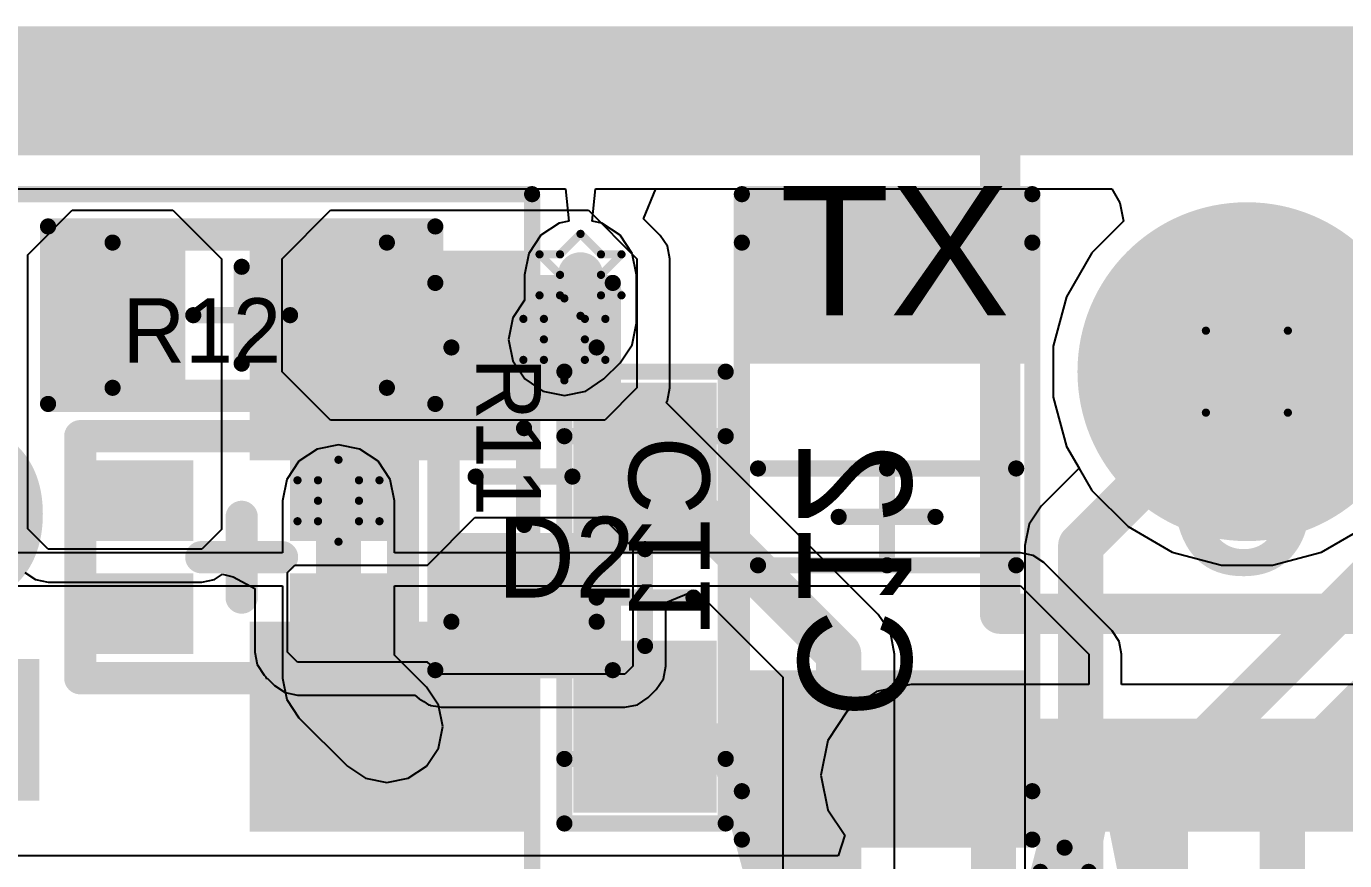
# Model space of a CAD drawing. Header units: millimetres. Extents: x -1.1 to 43.9, y -0.6 to 15.6.
# Drawn here: x 12.67 to 20.84, y 10.47 to 15.64 of the extents above; entities that cross this region are included whole.
import ezdxf

# ---------------------------------------------------------------- set-up
doc = ezdxf.new("R2010")
doc.units = ezdxf.units.MM
for name, color, linetype in [('BottomLayer', 5, 'Continuous'), ('BottomOverlay', 54, 'Continuous'), ('BottomPaste', 16, 'Continuous'), ('BottomSolder', 6, 'Continuous'), ('DrillDrawing', 1, 'Continuous'), ('KeepOutLayer', 6, 'Continuous'), ('Mechanical2', 216, 'Continuous'), ('Mechanical3', 76, 'Continuous'), ('Mechanical4', 56, 'Continuous'), ('Mechanical5', 56, 'Continuous'), ('Mechanical6', 56, 'Continuous'), ('Mechanical7', 56, 'Continuous'), ('MultiLayer', 9, 'Continuous'), ('PadHoleLayer', 156, 'Continuous'), ('TopLayer', 1, 'Continuous'), ('TopOverlay', 2, 'Continuous'), ('TopPaste', 8, 'Continuous'), ('TopSolder', 216, 'Continuous'), ('ViaHoleLayer', 16, 'Continuous')]:
    doc.layers.add(name, color=color, linetype=linetype)
doc.styles.add('Arial', font='', dxfattribs={"height": 0.2})
doc.styles.add('Mooretronics', font='', dxfattribs={"height": 0.2})
doc.styles.get('Arial').set_extended_font_data('Arial')
doc.styles.get('Mooretronics').set_extended_font_data('Mooretronics')

# ---------------------------------------------------------------- blocks, each defined once
blk = doc.blocks.new('SOT223_B_54')
at = {"layer": 'BottomLayer'}
for points in [[(-2.9, 4), (-1.7, 4), (-1.7, 2.4), (-2.9, 2.4)], [(-0.6, 4), (0.6, 4), (0.6, 2.4), (-0.6, 2.4)]]:
    blk.add_hatch(color=5, dxfattribs=at).paths.add_polyline_path(points)
at = {"layer": 'BottomPaste'}
for points in [[(-2.9, 4), (-1.7, 4), (-1.7, 2.4), (-2.9, 2.4)], [(-0.6, 4), (0.6, 4), (0.6, 2.4), (-0.6, 2.4)]]:
    blk.add_hatch(color=16, dxfattribs=at).paths.add_polyline_path(points)
at = {"layer": 'BottomSolder'}
for points in [[(-2.95, 4.05), (-1.65, 4.05), (-1.65, 2.35), (-2.95, 2.35)], [(-0.65, 4.05), (0.65, 4.05), (0.65, 2.35), (-0.65, 2.35)]]:
    blk.add_hatch(color=6, dxfattribs=at).paths.add_polyline_path(points)
at = {"layer": 'Mechanical5', "const_width": 0.1}
for points in [[(-3.3, -4.1), (-3.3, 4.1)], [(3.3, 4.1), (-3.3, 4.1)]]:
    blk.add_lwpolyline(points, dxfattribs=at)
at = {"layer": 'Mechanical5', "const_width": 0.05}
blk.add_lwpolyline([(-3.325, 4.1, 1), (-3.275, 4.1, 1)], format="xyb", close=True, dxfattribs=at)
blk.add_lwpolyline([(-3.325, 4.1, 1), (-3.275, 4.1, 1)], format="xyb", close=True, dxfattribs=at)
at = {"layer": 'Mechanical7', "const_width": 0.1}
for points in [[(3.3, 4.1), (-3.3, 4.1)], [(-3.3, -4.1), (-3.3, 4.1)]]:
    blk.add_lwpolyline(points, dxfattribs=at)
at = {"layer": 'Mechanical7', "const_width": 0.05}
blk.add_lwpolyline([(-3.325, 4.1, 1), (-3.275, 4.1, 1)], format="xyb", close=True, dxfattribs=at)
blk.add_lwpolyline([(-3.325, 4.1, 1), (-3.275, 4.1, 1)], format="xyb", close=True, dxfattribs=at)
at = {"layer": 'Mechanical7', "text_generation_flag": 2}
blk.add_text('U1', height=1.524, rotation=-180, dxfattribs=at).set_placement((-2.046, 1.046))
blk = doc.blocks.new('RES_0603_63')
at = {"layer": 'TopLayer'}
for points in [[(-1.1, 0.45), (-0.4, 0.45), (-0.4, -0.45), (-1.1, -0.45)], [(0.4, 0.45), (1.1, 0.45), (1.1, -0.45), (0.4, -0.45)]]:
    blk.add_hatch(color=1, dxfattribs=at).paths.add_polyline_path(points)
at = {"layer": 'TopPaste'}
for points in [[(-1.1, 0.45), (-0.4, 0.45), (-0.4, -0.45), (-1.1, -0.45)], [(0.4, 0.45), (1.1, 0.45), (1.1, -0.45), (0.4, -0.45)]]:
    blk.add_hatch(color=8, dxfattribs=at).paths.add_polyline_path(points)
at = {"layer": 'TopSolder'}
for points in [[(-1.15, 0.5), (-0.35, 0.5), (-0.35, -0.5), (-1.15, -0.5)], [(0.35, 0.5), (1.15, 0.5), (1.15, -0.5), (0.35, -0.5)]]:
    blk.add_hatch(color=216, dxfattribs=at).paths.add_polyline_path(points)
at = {"layer": 'Mechanical2', "const_width": 0.1}
for points in [[(-0.8, 0.45), (0.9, 0.45)], [(-0.8, -0.45), (-0.8, 0.45)], [(0.9, -0.45), (0.9, 0.45)], [(-0.8, -0.45), (0.9, -0.45)]]:
    blk.add_lwpolyline(points, dxfattribs=at)
at = {"layer": 'Mechanical2', "const_width": 0.05}
for points in [[(-0.825, 0.45, 1), (-0.775, 0.45, 1)], [(-0.825, 0.45, 1), (-0.775, 0.45, 1)], [(0.875, 0.45, 1), (0.925, 0.45, 1)], [(0.875, 0.45, 1), (0.925, 0.45, 1)], [(-0.825, -0.45, 1), (-0.775, -0.45, 1)], [(-0.825, -0.45, 1), (-0.775, -0.45, 1)], [(0.875, -0.45, 1), (0.925, -0.45, 1)], [(0.875, -0.45, 1), (0.925, -0.45, 1)]]:
    blk.add_lwpolyline(points, format="xyb", close=True, dxfattribs=at)
at = {"layer": 'Mechanical4', "const_width": 0.1}
for points in [[(-1.2, -0.55), (-1.2, 0.55)], [(-1.2, 0.55), (1.2, 0.55)], [(1.2, -0.55), (1.2, 0.55)], [(0, -0.3), (0, 0.3)], [(-0.3, 0), (0.3, 0)], [(-1.2, -0.55), (1.2, -0.55)]]:
    blk.add_lwpolyline(points, dxfattribs=at)
at = {"layer": 'Mechanical4', "const_width": 0.05}
for points in [[(-1.225, 0.55, 1), (-1.175, 0.55, 1)], [(-1.225, 0.55, 1), (-1.175, 0.55, 1)], [(1.175, 0.55, 1), (1.225, 0.55, 1)], [(1.175, 0.55, 1), (1.225, 0.55, 1)], [(-0.025, 0.3, 1), (0.025, 0.3, 1)], [(-0.325, 0, 1), (-0.275, 0, 1)], [(0.275, 0, 1), (0.325, 0, 1)], [(-0.025, -0.3, 1), (0.025, -0.3, 1)], [(-1.225, -0.55, 1), (-1.175, -0.55, 1)], [(-1.225, -0.55, 1), (-1.175, -0.55, 1)], [(1.175, -0.55, 1), (1.225, -0.55, 1)], [(1.175, -0.55, 1), (1.225, -0.55, 1)]]:
    blk.add_lwpolyline(points, format="xyb", close=True, dxfattribs=at)
at = {"layer": 'Mechanical6', "const_width": 0.1}
for points in [[(-1.2, -0.55), (-1.2, 0.55)], [(-1.2, 0.55), (1.2, 0.55)], [(1.2, -0.55), (1.2, 0.55)], [(-1.2, -0.55), (1.2, -0.55)]]:
    blk.add_lwpolyline(points, dxfattribs=at)
at = {"layer": 'Mechanical6', "const_width": 0.05}
for points in [[(-1.225, 0.55, 1), (-1.175, 0.55, 1)], [(-1.225, 0.55, 1), (-1.175, 0.55, 1)], [(1.175, 0.55, 1), (1.225, 0.55, 1)], [(1.175, 0.55, 1), (1.225, 0.55, 1)], [(-1.225, -0.55, 1), (-1.175, -0.55, 1)], [(-1.225, -0.55, 1), (-1.175, -0.55, 1)], [(1.175, -0.55, 1), (1.225, -0.55, 1)], [(1.175, -0.55, 1), (1.225, -0.55, 1)]]:
    blk.add_lwpolyline(points, format="xyb", close=True, dxfattribs=at)
at = {"layer": 'Mechanical6'}
blk.add_text('R12', height=0.4, rotation=360, dxfattribs=at).set_placement((-0.7373, -0.2951))
blk = doc.blocks.new('RES_0603_64')
at = {"layer": 'TopLayer'}
for points in [[(-1.1, 0.45), (-0.4, 0.45), (-0.4, -0.45), (-1.1, -0.45)], [(0.4, 0.45), (1.1, 0.45), (1.1, -0.45), (0.4, -0.45)]]:
    blk.add_hatch(color=1, dxfattribs=at).paths.add_polyline_path(points)
at = {"layer": 'TopPaste'}
for points in [[(-1.1, 0.45), (-0.4, 0.45), (-0.4, -0.45), (-1.1, -0.45)], [(0.4, 0.45), (1.1, 0.45), (1.1, -0.45), (0.4, -0.45)]]:
    blk.add_hatch(color=8, dxfattribs=at).paths.add_polyline_path(points)
at = {"layer": 'TopSolder'}
for points in [[(-1.15, 0.5), (-0.35, 0.5), (-0.35, -0.5), (-1.15, -0.5)], [(0.35, 0.5), (1.15, 0.5), (1.15, -0.5), (0.35, -0.5)]]:
    blk.add_hatch(color=216, dxfattribs=at).paths.add_polyline_path(points)
at = {"layer": 'Mechanical2', "const_width": 0.1}
for points in [[(0.9, 0.45), (-0.8, 0.45)], [(-0.8, -0.45), (-0.8, 0.45)], [(0.9, -0.45), (0.9, 0.45)], [(0.9, -0.45), (-0.8, -0.45)]]:
    blk.add_lwpolyline(points, dxfattribs=at)
at = {"layer": 'Mechanical2', "const_width": 0.05}
for points in [[(-0.825, 0.45, 1), (-0.775, 0.45, 1)], [(-0.825, 0.45, 1), (-0.775, 0.45, 1)], [(0.875, 0.45, 1), (0.925, 0.45, 1)], [(0.875, 0.45, 1), (0.925, 0.45, 1)], [(-0.825, -0.45, 1), (-0.775, -0.45, 1)], [(-0.825, -0.45, 1), (-0.775, -0.45, 1)], [(0.875, -0.45, 1), (0.925, -0.45, 1)], [(0.875, -0.45, 1), (0.925, -0.45, 1)]]:
    blk.add_lwpolyline(points, format="xyb", close=True, dxfattribs=at)
at = {"layer": 'Mechanical4', "const_width": 0.1}
for points in [[(-1.2, -0.55), (-1.2, 0.55)], [(1.2, 0.55), (-1.2, 0.55)], [(1.2, -0.55), (1.2, 0.55)], [(0, -0.3), (0, 0.3)], [(0.3, 0), (-0.3, 0)], [(1.2, -0.55), (-1.2, -0.55)]]:
    blk.add_lwpolyline(points, dxfattribs=at)
at = {"layer": 'Mechanical4', "const_width": 0.05}
for points in [[(-1.225, 0.55, 1), (-1.175, 0.55, 1)], [(-1.225, 0.55, 1), (-1.175, 0.55, 1)], [(1.175, 0.55, 1), (1.225, 0.55, 1)], [(1.175, 0.55, 1), (1.225, 0.55, 1)], [(-0.025, 0.3, 1), (0.025, 0.3, 1)], [(-0.325, 0, 1), (-0.275, 0, 1)], [(0.275, 0, 1), (0.325, 0, 1)], [(-0.025, -0.3, 1), (0.025, -0.3, 1)], [(-1.225, -0.55, 1), (-1.175, -0.55, 1)], [(-1.225, -0.55, 1), (-1.175, -0.55, 1)], [(1.175, -0.55, 1), (1.225, -0.55, 1)], [(1.175, -0.55, 1), (1.225, -0.55, 1)]]:
    blk.add_lwpolyline(points, format="xyb", close=True, dxfattribs=at)
at = {"layer": 'Mechanical6', "const_width": 0.1}
for points in [[(-1.2, -0.55), (-1.2, 0.55)], [(1.2, 0.55), (-1.2, 0.55)], [(1.2, -0.55), (1.2, 0.55)], [(1.2, -0.55), (-1.2, -0.55)]]:
    blk.add_lwpolyline(points, dxfattribs=at)
at = {"layer": 'Mechanical6', "const_width": 0.05}
for points in [[(-1.225, 0.55, 1), (-1.175, 0.55, 1)], [(-1.225, 0.55, 1), (-1.175, 0.55, 1)], [(1.175, 0.55, 1), (1.225, 0.55, 1)], [(1.175, 0.55, 1), (1.225, 0.55, 1)], [(-1.225, -0.55, 1), (-1.175, -0.55, 1)], [(-1.225, -0.55, 1), (-1.175, -0.55, 1)], [(1.175, -0.55, 1), (1.225, -0.55, 1)], [(1.175, -0.55, 1), (1.225, -0.55, 1)]]:
    blk.add_lwpolyline(points, format="xyb", close=True, dxfattribs=at)
at = {"layer": 'Mechanical6'}
blk.add_text('R11', height=0.4, dxfattribs=at).set_placement((-0.7373, -0.2951))
blk = doc.blocks.new('2X1_MALE_HEADER_2_54MM_77')
at = {"layer": 'BottomLayer'}
h = blk.add_hatch(color=5, dxfattribs=at)
edge = h.paths.add_edge_path()
edge.add_arc((-1.27, 0), 1, 0, 360)
h = blk.add_hatch(color=5, dxfattribs=at)
edge = h.paths.add_edge_path()
edge.add_arc((1.27, 0), 1, 0, 360)
at = {"layer": 'BottomSolder'}
h = blk.add_hatch(color=6, dxfattribs=at)
edge = h.paths.add_edge_path()
edge.add_arc((-1.27, 0), 1.05, 0, 360)
h = blk.add_hatch(color=6, dxfattribs=at)
edge = h.paths.add_edge_path()
edge.add_arc((1.27, 0), 1.05, 0, 360)
at = {"layer": 'MultiLayer'}
h = blk.add_hatch(color=9, dxfattribs=at)
edge = h.paths.add_edge_path()
edge.add_arc((-1.27, 0), 1, 0, 360)
h = blk.add_hatch(color=9, dxfattribs=at)
edge = h.paths.add_edge_path()
edge.add_arc((1.27, 0), 1, 0, 360)
at = {"layer": 'PadHoleLayer'}
h = blk.add_hatch(color=156, dxfattribs=at)
edge = h.paths.add_edge_path()
edge.add_arc((-1.27, 0), 0.525, 0, 360)
h = blk.add_hatch(color=156, dxfattribs=at)
edge = h.paths.add_edge_path()
edge.add_arc((1.27, 0), 0.525, 0, 360)
at = {"layer": 'TopLayer'}
h = blk.add_hatch(color=1, dxfattribs=at)
edge = h.paths.add_edge_path()
edge.add_arc((-1.27, 0), 1, 0, 360)
h = blk.add_hatch(color=1, dxfattribs=at)
edge = h.paths.add_edge_path()
edge.add_arc((1.27, 0), 1, 0, 360)
at = {"layer": 'TopSolder'}
h = blk.add_hatch(color=216, dxfattribs=at)
edge = h.paths.add_edge_path()
edge.add_arc((-1.27, 0), 1.05, 0, 360)
h = blk.add_hatch(color=216, dxfattribs=at)
edge = h.paths.add_edge_path()
edge.add_arc((1.27, 0), 1.05, 0, 360)
at = {"layer": 'Mechanical2', "const_width": 0.25}
for points in [[(-2.8, 1.5), (2.8, 1.5)], [(-2.8, -1.5), (-2.8, 1.5)], [(2.8, -1.5), (2.8, 1.5)], [(-2.8, -1.5), (2.8, -1.5)]]:
    blk.add_lwpolyline(points, dxfattribs=at)
at = {"layer": 'Mechanical2', "const_width": 0.125}
for points in [[(-2.8625, 1.5, 1), (-2.7375, 1.5, 1)], [(-2.8625, 1.5, 1), (-2.7375, 1.5, 1)], [(2.7375, 1.5, 1), (2.8625, 1.5, 1)], [(2.7375, 1.5, 1), (2.8625, 1.5, 1)], [(-2.8625, -1.5, 1), (-2.7375, -1.5, 1)], [(-2.8625, -1.5, 1), (-2.7375, -1.5, 1)], [(2.7375, -1.5, 1), (2.8625, -1.5, 1)], [(2.7375, -1.5, 1), (2.8625, -1.5, 1)]]:
    blk.add_lwpolyline(points, format="xyb", close=True, dxfattribs=at)
at = {"layer": 'Mechanical4'}
for points, const_width in [([(-2.8, 1.5), (2.8, 1.5)], 0.25), ([(-2.8, -1.5), (-2.8, 1.5)], 0.25), ([(2.8, -1.5), (2.8, 1.5)], 0.25), ([(0, -0.5), (0, 0.5)], 0.1), ([(-0.5, 0), (0.5, 0)], 0.1), ([(-2.8, -1.5), (2.8, -1.5)], 0.25)]:
    blk.add_lwpolyline(points, dxfattribs=dict(at, const_width=const_width))
for points, const_width in [([(-2.8625, 1.5, 1), (-2.7375, 1.5, 1)], 0.125), ([(-2.8625, 1.5, 1), (-2.7375, 1.5, 1)], 0.125), ([(2.7375, 1.5, 1), (2.8625, 1.5, 1)], 0.125), ([(2.7375, 1.5, 1), (2.8625, 1.5, 1)], 0.125), ([(-0.025, 0.5, 1), (0.025, 0.5, 1)], 0.05), ([(-0.525, 0, 1), (-0.475, 0, 1)], 0.05), ([(0.475, 0, 1), (0.525, 0, 1)], 0.05), ([(-0.025, -0.5, 1), (0.025, -0.5, 1)], 0.05), ([(-2.8625, -1.5, 1), (-2.7375, -1.5, 1)], 0.125), ([(-2.8625, -1.5, 1), (-2.7375, -1.5, 1)], 0.125), ([(2.7375, -1.5, 1), (2.8625, -1.5, 1)], 0.125), ([(2.7375, -1.5, 1), (2.8625, -1.5, 1)], 0.125)]:
    blk.add_lwpolyline(points, format="xyb", close=True, dxfattribs=dict(at, const_width=const_width))
at = {"layer": 'Mechanical6', "const_width": 0.25}
for points in [[(-2.8, 1.5), (2.8, 1.5)], [(-2.8, -1.5), (-2.8, 1.5)], [(2.8, -1.5), (2.8, 1.5)], [(-2.8, -1.5), (2.8, -1.5)]]:
    blk.add_lwpolyline(points, dxfattribs=at)
at = {"layer": 'Mechanical6', "const_width": 0.125}
for points in [[(-2.8625, 1.5, 1), (-2.7375, 1.5, 1)], [(-2.8625, 1.5, 1), (-2.7375, 1.5, 1)], [(2.7375, 1.5, 1), (2.8625, 1.5, 1)], [(2.7375, 1.5, 1), (2.8625, 1.5, 1)], [(-2.8625, -1.5, 1), (-2.7375, -1.5, 1)], [(-2.8625, -1.5, 1), (-2.7375, -1.5, 1)], [(2.7375, -1.5, 1), (2.8625, -1.5, 1)], [(2.7375, -1.5, 1), (2.8625, -1.5, 1)]]:
    blk.add_lwpolyline(points, format="xyb", close=True, dxfattribs=at)
at = {"layer": 'Mechanical6'}
blk.add_text('J1', height=1.524, rotation=360, dxfattribs=at).set_placement((-1.746, -1.246))
blk = doc.blocks.new('LED_INDP_GREENRED_0603_79')
at = {"layer": 'TopLayer'}
for points in [[(-0.85, 0.55), (-0.35, 0.55), (-0.35, 0.15), (-0.85, 0.15)], [(0.35, 0.55), (0.85, 0.55), (0.85, 0.15), (0.35, 0.15)], [(-0.85, -0.15), (-0.35, -0.15), (-0.35, -0.55), (-0.85, -0.55)], [(0.35, -0.15), (0.85, -0.15), (0.85, -0.55), (0.35, -0.55)]]:
    blk.add_hatch(color=1, dxfattribs=at).paths.add_polyline_path(points)
at = {"layer": 'TopPaste'}
for points in [[(-0.85, 0.55), (-0.35, 0.55), (-0.35, 0.15), (-0.85, 0.15)], [(0.35, 0.55), (0.85, 0.55), (0.85, 0.15), (0.35, 0.15)], [(-0.85, -0.15), (-0.35, -0.15), (-0.35, -0.55), (-0.85, -0.55)], [(0.35, -0.15), (0.85, -0.15), (0.85, -0.55), (0.35, -0.55)]]:
    blk.add_hatch(color=8, dxfattribs=at).paths.add_polyline_path(points)
at = {"layer": 'TopSolder'}
for points in [[(-0.9, 0.6), (-0.3, 0.6), (-0.3, 0.1), (-0.9, 0.1)], [(0.3, 0.6), (0.9, 0.6), (0.9, 0.1), (0.3, 0.1)], [(-0.9, -0.1), (-0.3, -0.1), (-0.3, -0.6), (-0.9, -0.6)], [(0.3, -0.1), (0.9, -0.1), (0.9, -0.6), (0.3, -0.6)]]:
    blk.add_hatch(color=216, dxfattribs=at).paths.add_polyline_path(points)
at = {"layer": 'Mechanical4', "const_width": 0.2}
for points in [[(-1, -0.75), (-1, 0.75)], [(-1, 0.75), (1, 0.75)], [(1, -0.75), (1, 0.75)], [(0, -0.25), (0, 0.25)], [(-0.25, 0), (0.25, 0)], [(-1, -0.75), (1, -0.75)]]:
    blk.add_lwpolyline(points, dxfattribs=at)
at = {"layer": 'Mechanical4', "const_width": 0.1}
for points in [[(-1.05, 0.75, 1), (-0.95, 0.75, 1)], [(-1.05, 0.75, 1), (-0.95, 0.75, 1)], [(0.95, 0.75, 1), (1.05, 0.75, 1)], [(0.95, 0.75, 1), (1.05, 0.75, 1)], [(-0.05, 0.25, 1), (0.05, 0.25, 1)], [(-0.3, 0, 1), (-0.2, 0, 1)], [(0.2, 0, 1), (0.3, 0, 1)], [(-0.05, -0.25, 1), (0.05, -0.25, 1)], [(-1.05, -0.75, 1), (-0.95, -0.75, 1)], [(-1.05, -0.75, 1), (-0.95, -0.75, 1)], [(0.95, -0.75, 1), (1.05, -0.75, 1)], [(0.95, -0.75, 1), (1.05, -0.75, 1)]]:
    blk.add_lwpolyline(points, format="xyb", close=True, dxfattribs=at)
at = {"layer": 'Mechanical6', "const_width": 0.2}
for points in [[(-1, -0.75), (-1, 0.75)], [(-1, 0.75), (1, 0.75)], [(1, -0.75), (1, 0.75)], [(-1, -0.75), (1, -0.75)]]:
    blk.add_lwpolyline(points, dxfattribs=at)
at = {"layer": 'Mechanical6', "const_width": 0.1}
for points in [[(-1.05, 0.75, 1), (-0.95, 0.75, 1)], [(-1.05, 0.75, 1), (-0.95, 0.75, 1)], [(0.95, 0.75, 1), (1.05, 0.75, 1)], [(0.95, 0.75, 1), (1.05, 0.75, 1)], [(-1.05, -0.75, 1), (-0.95, -0.75, 1)], [(-1.05, -0.75, 1), (-0.95, -0.75, 1)], [(0.95, -0.75, 1), (1.05, -0.75, 1)], [(0.95, -0.75, 1), (1.05, -0.75, 1)]]:
    blk.add_lwpolyline(points, format="xyb", close=True, dxfattribs=at)
at = {"layer": 'TopOverlay', "const_width": 0.2}
blk.add_lwpolyline([(0.25, 1), (1, 1)], dxfattribs=at)
at = {"layer": 'TopOverlay', "const_width": 0.1}
for points in [[(0.2, 1, 1), (0.3, 1, 1)], [(0.95, 1, 1), (1.05, 1, 1)]]:
    blk.add_lwpolyline(points, format="xyb", close=True, dxfattribs=at)
at = {"layer": 'Mechanical6'}
blk.add_text('D2', height=0.5, dxfattribs=at).set_placement((1.5835, -0.2499))
blk = doc.blocks.new('CAP_1206_TANT_B_85')
at = {"layer": 'BottomLayer'}
for points in [[(-1.9, -0.8), (-1.9, 0.8), (-1, 0.8), (-1, -0.8)], [(1, -0.8), (1, 0.8), (1.9, 0.8), (1.9, -0.8)]]:
    blk.add_hatch(color=5, dxfattribs=at).paths.add_polyline_path(points)
at = {"layer": 'BottomPaste'}
for points in [[(-1.9, -0.8), (-1.9, 0.8), (-1, 0.8), (-1, -0.8)], [(1, -0.8), (1, 0.8), (1.9, 0.8), (1.9, -0.8)]]:
    blk.add_hatch(color=16, dxfattribs=at).paths.add_polyline_path(points)
at = {"layer": 'BottomSolder'}
for points in [[(-1.95, -0.85), (-1.95, 0.85), (-0.95, 0.85), (-0.95, -0.85)], [(0.95, -0.85), (0.95, 0.85), (1.95, 0.85), (1.95, -0.85)]]:
    blk.add_hatch(color=6, dxfattribs=at).paths.add_polyline_path(points)
at = {"layer": 'BottomOverlay', "const_width": 0.1}
for points in [[(-0.3, 0.8), (-0.3, -0.8)], [(0.3, 0.8), (0.3, -0.8)], [(-2.2, -0.95), (-2.2, -1.25)], [(-2.35, -1.1), (-2.05, -1.1)]]:
    blk.add_lwpolyline(points, dxfattribs=at)
at = {"layer": 'BottomOverlay', "const_width": 0.05}
for points in [[(-0.325, 0.8, 1), (-0.275, 0.8, 1)], [(0.275, 0.8, 1), (0.325, 0.8, 1)], [(-0.325, -0.8, 1), (-0.275, -0.8, 1)], [(0.275, -0.8, 1), (0.325, -0.8, 1)], [(-2.225, -0.95, 1), (-2.175, -0.95, 1)], [(-2.375, -1.1, 1), (-2.325, -1.1, 1)], [(-2.075, -1.1, 1), (-2.025, -1.1, 1)], [(-2.225, -1.25, 1), (-2.175, -1.25, 1)]]:
    blk.add_lwpolyline(points, format="xyb", close=True, dxfattribs=at)
at = {"layer": 'Mechanical3', "const_width": 0.1}
for points in [[(-1.7, 0.9), (1.7, 0.9)], [(-1.7, 0.9), (-1.7, -0.9)], [(1.7, 0.9), (1.7, -0.9)], [(-1.7, -0.9), (1.7, -0.9)]]:
    blk.add_lwpolyline(points, dxfattribs=at)
at = {"layer": 'Mechanical3', "const_width": 0.05}
for points in [[(-1.725, 0.9, 1), (-1.675, 0.9, 1)], [(-1.725, 0.9, 1), (-1.675, 0.9, 1)], [(1.675, 0.9, 1), (1.725, 0.9, 1)], [(1.675, 0.9, 1), (1.725, 0.9, 1)], [(-1.725, -0.9, 1), (-1.675, -0.9, 1)], [(-1.725, -0.9, 1), (-1.675, -0.9, 1)], [(1.675, -0.9, 1), (1.725, -0.9, 1)], [(1.675, -0.9, 1), (1.725, -0.9, 1)]]:
    blk.add_lwpolyline(points, format="xyb", close=True, dxfattribs=at)
at = {"layer": 'Mechanical5', "const_width": 0.1}
for points in [[(-2, 0.9), (-2, -0.9)], [(-2, 0.9), (2, 0.9)], [(2, 0.9), (2, -0.9)], [(0, 0.3), (0, -0.3)], [(-0.3, 0), (0.3, 0)], [(-2, -0.9), (2, -0.9)]]:
    blk.add_lwpolyline(points, dxfattribs=at)
at = {"layer": 'Mechanical5', "const_width": 0.05}
for points in [[(-2.025, 0.9, 1), (-1.975, 0.9, 1)], [(-2.025, 0.9, 1), (-1.975, 0.9, 1)], [(1.975, 0.9, 1), (2.025, 0.9, 1)], [(1.975, 0.9, 1), (2.025, 0.9, 1)], [(-0.025, 0.3, 1), (0.025, 0.3, 1)], [(-0.325, 0, 1), (-0.275, 0, 1)], [(0.275, 0, 1), (0.325, 0, 1)], [(-0.025, -0.3, 1), (0.025, -0.3, 1)], [(-2.025, -0.9, 1), (-1.975, -0.9, 1)], [(-2.025, -0.9, 1), (-1.975, -0.9, 1)], [(1.975, -0.9, 1), (2.025, -0.9, 1)], [(1.975, -0.9, 1), (2.025, -0.9, 1)]]:
    blk.add_lwpolyline(points, format="xyb", close=True, dxfattribs=at)
at = {"layer": 'Mechanical7', "const_width": 0.1}
for points in [[(-2, 0.9), (-2, -0.9)], [(-2, 0.9), (2, 0.9)], [(2, 0.9), (2, -0.9)], [(-2, -0.9), (2, -0.9)]]:
    blk.add_lwpolyline(points, dxfattribs=at)
at = {"layer": 'Mechanical7', "const_width": 0.05}
for points in [[(-2.025, 0.9, 1), (-1.975, 0.9, 1)], [(-2.025, 0.9, 1), (-1.975, 0.9, 1)], [(1.975, 0.9, 1), (2.025, 0.9, 1)], [(1.975, 0.9, 1), (2.025, 0.9, 1)], [(-2.025, -0.9, 1), (-1.975, -0.9, 1)], [(-2.025, -0.9, 1), (-1.975, -0.9, 1)], [(1.975, -0.9, 1), (2.025, -0.9, 1)], [(1.975, -0.9, 1), (2.025, -0.9, 1)]]:
    blk.add_lwpolyline(points, format="xyb", close=True, dxfattribs=at)
at = {"layer": 'Mechanical7', "text_generation_flag": 2}
blk.add_text('C12', height=0.7, rotation=180, dxfattribs=at).set_placement((-1.25, 0.55))
blk = doc.blocks.new('CAP_0603_B_86')
at = {"layer": 'BottomLayer'}
for points in [[(-1.2827, -0.3937), (-1.2827, 0.3937), (-0.3175, 0.3937), (-0.3175, -0.3937)], [(0.3175, -0.3937), (0.3175, 0.3937), (1.2827, 0.3937), (1.2827, -0.3937)]]:
    blk.add_hatch(color=5, dxfattribs=at).paths.add_polyline_path(points)
at = {"layer": 'BottomPaste'}
for points in [[(-1.2827, -0.3937), (-1.2827, 0.3937), (-0.3175, 0.3937), (-0.3175, -0.3937)], [(0.3175, -0.3937), (0.3175, 0.3937), (1.2827, 0.3937), (1.2827, -0.3937)]]:
    blk.add_hatch(color=16, dxfattribs=at).paths.add_polyline_path(points)
at = {"layer": 'BottomSolder'}
for points in [[(-1.3327, -0.4437), (-1.3327, 0.4437), (-0.2675, 0.4437), (-0.2675, -0.4437)], [(0.2675, -0.4437), (0.2675, 0.4437), (1.3327, 0.4437), (1.3327, -0.4437)]]:
    blk.add_hatch(color=6, dxfattribs=at).paths.add_polyline_path(points)
at = {"layer": 'Mechanical3', "const_width": 0.1}
for points in [[(-1, -0.5), (-1, 0.5)], [(1, 0.5), (-1, 0.5)], [(1, -0.5), (1, 0.5)], [(1, -0.5), (-1, -0.5)]]:
    blk.add_lwpolyline(points, dxfattribs=at)
at = {"layer": 'Mechanical3', "const_width": 0.05}
for points in [[(-1.025, 0.5, 1), (-0.975, 0.5, 1)], [(-1.025, 0.5, 1), (-0.975, 0.5, 1)], [(0.975, 0.5, 1), (1.025, 0.5, 1)], [(0.975, 0.5, 1), (1.025, 0.5, 1)], [(-1.025, -0.5, 1), (-0.975, -0.5, 1)], [(-1.025, -0.5, 1), (-0.975, -0.5, 1)], [(0.975, -0.5, 1), (1.025, -0.5, 1)], [(0.975, -0.5, 1), (1.025, -0.5, 1)]]:
    blk.add_lwpolyline(points, format="xyb", close=True, dxfattribs=at)
at = {"layer": 'Mechanical5', "const_width": 0.1}
for points in [[(1.4, 0.5), (-1.4, 0.5)], [(-1.4, -0.5), (-1.4, 0.5)], [(1.4, -0.5), (1.4, 0.5)], [(0, -0.3), (0, 0.3)], [(0.3, 0), (-0.3, 0)], [(1.4, -0.5), (-1.4, -0.5)]]:
    blk.add_lwpolyline(points, dxfattribs=at)
at = {"layer": 'Mechanical5', "const_width": 0.05}
for points in [[(-1.425, 0.5, 1), (-1.375, 0.5, 1)], [(-1.425, 0.5, 1), (-1.375, 0.5, 1)], [(1.375, 0.5, 1), (1.425, 0.5, 1)], [(1.375, 0.5, 1), (1.425, 0.5, 1)], [(-0.025, 0.3, 1), (0.025, 0.3, 1)], [(-0.325, 0, 1), (-0.275, 0, 1)], [(0.275, 0, 1), (0.325, 0, 1)], [(-0.025, -0.3, 1), (0.025, -0.3, 1)], [(-1.425, -0.5, 1), (-1.375, -0.5, 1)], [(-1.425, -0.5, 1), (-1.375, -0.5, 1)], [(1.375, -0.5, 1), (1.425, -0.5, 1)], [(1.375, -0.5, 1), (1.425, -0.5, 1)]]:
    blk.add_lwpolyline(points, format="xyb", close=True, dxfattribs=at)
at = {"layer": 'Mechanical7', "const_width": 0.1}
for points in [[(1.4, 0.5), (-1.4, 0.5)], [(-1.4, -0.5), (-1.4, 0.5)], [(1.4, -0.5), (1.4, 0.5)], [(1.4, -0.5), (-1.4, -0.5)]]:
    blk.add_lwpolyline(points, dxfattribs=at)
at = {"layer": 'Mechanical7', "const_width": 0.05}
for points in [[(-1.425, 0.5, 1), (-1.375, 0.5, 1)], [(-1.425, 0.5, 1), (-1.375, 0.5, 1)], [(1.375, 0.5, 1), (1.425, 0.5, 1)], [(1.375, 0.5, 1), (1.425, 0.5, 1)], [(-1.425, -0.5, 1), (-1.375, -0.5, 1)], [(-1.425, -0.5, 1), (-1.375, -0.5, 1)], [(1.375, -0.5, 1), (1.425, -0.5, 1)], [(1.375, -0.5, 1), (1.425, -0.5, 1)]]:
    blk.add_lwpolyline(points, format="xyb", close=True, dxfattribs=at)
at = {"layer": 'Mechanical7', "text_generation_flag": 2}
blk.add_text('C11', height=0.5, rotation=-180, dxfattribs=at).set_placement((-1, 0.4))

msp = doc.modelspace()

# ---------------------------------------------------------------- hatches: boundary and pattern name
at = {"layer": 'BottomLayer'}
h = msp.add_hatch(color=5, dxfattribs=at)
edge = h.paths.add_edge_path()
edge.add_arc((16.1, 14.1), 0.125, 0, 360)
h = msp.add_hatch(color=5, dxfattribs=at)
edge = h.paths.add_edge_path()
edge.add_arc((16, 13.7), 0.125, 0, 360)
h = msp.add_hatch(color=5, dxfattribs=at)
edge = h.paths.add_edge_path()
edge.add_arc((14.6, 12.7), 0.125, 0, 360)
at = {"layer": 'TopLayer'}
h = msp.add_hatch(color=1, dxfattribs=at)
edge = h.paths.add_edge_path()
edge.add_arc((16.1, 14.1), 0.125, 0, 360)
h = msp.add_hatch(color=1, dxfattribs=at)
edge = h.paths.add_edge_path()
edge.add_arc((16, 13.7), 0.125, 0, 360)
h = msp.add_hatch(color=1, dxfattribs=at)
edge = h.paths.add_edge_path()
edge.add_arc((14.6, 12.7), 0.125, 0, 360)
at = {"layer": 'ViaHoleLayer'}
h = msp.add_hatch(color=16, dxfattribs=at)
edge = h.paths.add_edge_path()
edge.add_arc((16.1, 14.1), 0.075, 0, 360)
h = msp.add_hatch(color=16, dxfattribs=at)
edge = h.paths.add_edge_path()
edge.add_arc((16, 13.7), 0.075, 0, 360)
h = msp.add_hatch(color=16, dxfattribs=at)
edge = h.paths.add_edge_path()
edge.add_arc((14.6, 12.7), 0.075, 0, 360)

# ---------------------------------------------------------------- linework, layer by layer
at = {"layer": 'BottomLayer'}
for p, q in [((1.6321, 14.6321), (16.0073, 14.6321)), ((16.0073, 14.6321), (16.027, 14.4321)), ((16.173, 14.4321), (16.1927, 14.6321)), ((16.1927, 14.6321), (19.3922, 14.6321)), ((19.3922, 14.6321), (19.4423, 14.5469)), ((19.4423, 14.5469), (19.4651, 14.4321)), ((15.9673, 14.4203), (15.8549, 14.3451)), ((16.027, 14.4321), (15.9673, 14.4203)), ((16.2327, 14.4203), (16.173, 14.4321)), ((16.3451, 14.3451), (16.2327, 14.4203)), ((19.4651, 14.4321), (19.2698, 14.2368)), ((15.8549, 14.3451), (15.7797, 14.2327)), ((16.4203, 14.2327), (16.3451, 14.3451)), ((15.7797, 14.2327), (15.7533, 14.1)), ((16.4467, 14.1), (16.4203, 14.2327)), ((19.2698, 14.2368), (19.1118, 13.9632)), ((15.7533, 14.1), (15.7533, 13.9428)), ((16.4467, 13.8), (16.4467, 14.1)), ((15.7533, 13.9428), (15.6797, 13.8327)), ((19.1118, 13.9632), (19.03, 13.658)), ((15.6797, 13.8327), (15.6533, 13.7)), ((16.4203, 13.6673), (16.4467, 13.8)), ((15.6533, 13.7), (15.6797, 13.5673)), ((16.3451, 13.5549), (16.4203, 13.6673)), ((19.03, 13.658), (19.03, 13.342)), ((15.6797, 13.5673), (15.7549, 13.4549)), ((16.2451, 13.4549), (16.3451, 13.5549)), ((15.7549, 13.4549), (15.8673, 13.3797)), ((16.1327, 13.3797), (16.2451, 13.4549)), ((15.8673, 13.3797), (16, 13.3533)), ((16, 13.3533), (16.1327, 13.3797)), ((19.03, 13.342), (19.1118, 13.0368)), ((14.4673, 13.0203), (14.3549, 12.9451)), ((14.6, 13.0467), (14.4673, 13.0203)), ((14.7327, 13.0203), (14.6, 13.0467)), ((14.8451, 12.9451), (14.7327, 13.0203)), ((19.1118, 13.0368), (19.2698, 12.7632)), ((14.3549, 12.9451), (14.2797, 12.8327)), ((14.9203, 12.8327), (14.8451, 12.9451)), ((14.2797, 12.8327), (14.2533, 12.7)), ((14.9467, 12.7), (14.9203, 12.8327)), ((19.2698, 12.7632), (19.4932, 12.5398)), ((14.2533, 12.7), (14.2533, 12.3765)), ((14.9467, 12.3765), (14.9467, 12.7)), ((19.4932, 12.5398), (19.7668, 12.3818)), ((20.6932, 12.3818), (20.9668, 12.5398)), ((14.2533, 12.3765), (10.9119, 12.3765)), ((18.8275, 12.3765), (14.9467, 12.3765)), ((18.9055, 12.3609), (18.8275, 12.3765)), ((18.9717, 12.3167), (18.9055, 12.3609)), ((19.7668, 12.3818), (20.072, 12.3)), ((20.388, 12.3), (20.6932, 12.3818)), ((19.3942, 11.8942), (18.9717, 12.3167)), ((20.072, 12.3), (20.388, 12.3)), ((10.8275, 12.1725), (14.2533, 12.1725)), ((14.2533, 12.1725), (14.2533, 11.6)), ((14.9467, 11.7436), (14.9467, 12.1725)), ((14.9467, 12.1725), (18.8275, 12.1725)), ((18.8275, 12.1725), (19.25, 11.75)), ((19.4384, 11.828), (19.3942, 11.8942)), ((19.3942, 11.8942), (19.3942, 11.8942)), ((19.4539, 11.75), (19.4384, 11.828)), ((15.1451, 11.5451), (14.9467, 11.7436)), ((19.25, 11.75), (19.25, 11.5608)), ((19.4539, 11.5608), (19.4539, 11.75)), ((14.2533, 11.6), (14.2797, 11.4673)), ((15.2203, 11.4327), (15.1451, 11.5451)), ((18.15, 11.5608), (17.9354, 11.5181)), ((19.25, 11.5608), (18.15, 11.5608)), ((25.0224, 11.5608), (19.4539, 11.5608)), ((14.2797, 11.4673), (14.3549, 11.3549)), ((17.9354, 11.5181), (17.7535, 11.3965)), ((15.2467, 11.3), (15.2203, 11.4327)), ((17.7535, 11.3965), (17.6319, 11.2146)), ((14.3549, 11.3549), (14.6549, 11.0549)), ((15.2203, 11.1673), (15.2467, 11.3)), ((17.6319, 11.2146), (17.5892, 11)), ((15.1451, 11.0549), (15.2203, 11.1673)), ((14.6549, 11.0549), (14.7673, 10.9797)), ((15.0327, 10.9797), (15.1451, 11.0549)), ((14.7673, 10.9797), (14.9, 10.9533)), ((14.9, 10.9533), (15.0327, 10.9797)), ((17.5892, 11), (17.6319, 10.7854)), ((17.6319, 10.7854), (17.7378, 10.627)), ((17.7378, 10.627), (17.6971, 10.5)), ((17.6971, 10.5), (10.75, 10.5))]:
    msp.add_line(p, q, dxfattribs=at)
for points, const_width in [([(16.1, 13.8), (16.1, 14.1)], 0.28), ([(16, 13.7), (16.1, 13.8)], 0.28), ([(14.6, 11.6), (14.6, 12.7)], 0.28), ([(14.6, 11.6), (14.9, 11.3)], 0.28), ([(18.15, 11), (18.5, 11)], 0.7), ([(18, 11.15), (18.15, 11)], 0.28), ([(18.5, 11), (25.75, 11)], 0.7), ([(18.5, 11), (18.66, 10.84)], 0.28), ([(18.66, 8.74), (18.66, 10.84)], 0.28)]:
    msp.add_lwpolyline(points, dxfattribs=dict(at, const_width=const_width))
for points, const_width in [([(16.03, 14.1, 1), (16.17, 14.1, 1)], 0.14), ([(16.03, 13.8, 1), (16.17, 13.8, 1)], 0.14), ([(16.03, 13.8, 1), (16.17, 13.8, 1)], 0.14), ([(15.93, 13.7, 1), (16.07, 13.7, 1)], 0.14), ([(14.53, 12.7, 1), (14.67, 12.7, 1)], 0.14), ([(14.53, 11.6, 1), (14.67, 11.6, 1)], 0.14), ([(14.53, 11.6, 1), (14.67, 11.6, 1)], 0.14), ([(14.83, 11.3, 1), (14.97, 11.3, 1)], 0.14), ([(17.975, 11, 1), (18.325, 11, 1)], 0.35), ([(17.93, 11.15, 1), (18.07, 11.15, 1)], 0.14), ([(18.325, 11, 1), (18.675, 11, 1)], 0.35), ([(18.325, 11, 1), (18.675, 11, 1)], 0.35), ([(18.08, 11, 1), (18.22, 11, 1)], 0.14), ([(18.43, 11, 1), (18.57, 11, 1)], 0.14), ([(18.59, 10.84, 1), (18.73, 10.84, 1)], 0.14), ([(18.59, 10.84, 1), (18.73, 10.84, 1)], 0.14)]:
    msp.add_lwpolyline(points, format="xyb", close=True, dxfattribs=dict(at, const_width=const_width))
at = {"layer": 'DrillDrawing'}
for points, const_width in [([(0, 15.24), (43.47, 15.24)], 0.2), ([(15.973, 14.227), (16.1, 14.354)], 0.0508), ([(16.1, 14.354), (16.227, 14.227)], 0.0508), ([(15.846, 14.227), (15.973, 14.1)], 0.0508), ([(15.846, 14.227), (15.973, 14.227)], 0.0508), ([(16.227, 14.227), (16.354, 14.227)], 0.0508), ([(16.227, 14.1), (16.354, 14.227)], 0.0508), ([(15.846, 13.973), (15.973, 14.1)], 0.0508), ([(16.227, 14.1), (16.354, 13.973)], 0.0508), ([(15.846, 13.973), (15.973, 13.973)], 0.0508), ([(15.873, 13.827), (16, 13.954)], 0.0508), ([(15.973, 13.973), (16.1, 13.846)], 0.0508), ([(16, 13.954), (16.127, 13.827)], 0.0508), ([(16.1, 13.846), (16.227, 13.973)], 0.0508), ([(16.227, 13.973), (16.354, 13.973)], 0.0508), ([(15.746, 13.827), (15.873, 13.7)], 0.0508), ([(15.746, 13.827), (15.873, 13.827)], 0.0508), ([(16.127, 13.827), (16.254, 13.827)], 0.0508), ([(16.127, 13.7), (16.254, 13.827)], 0.0508), ([(19.976, 13.754), (20.484, 13.754)], 0.0508), ([(19.976, 13.246), (19.976, 13.754)], 0.0508), ([(20.484, 13.246), (20.484, 13.754)], 0.0508), ([(15.746, 13.573), (15.873, 13.7)], 0.0508), ([(16.127, 13.7), (16.254, 13.573)], 0.0508), ([(15.746, 13.573), (15.873, 13.573)], 0.0508), ([(15.873, 13.573), (16, 13.446)], 0.0508), ([(16, 13.446), (16.127, 13.573)], 0.0508), ([(16.127, 13.573), (16.254, 13.573)], 0.0508), ([(19.976, 13.246), (20.484, 13.246)], 0.0508), ([(14.473, 12.827), (14.6, 12.954)], 0.0508), ([(14.6, 12.954), (14.727, 12.827)], 0.0508), ([(14.346, 12.827), (14.473, 12.7)], 0.0508), ([(14.346, 12.827), (14.473, 12.827)], 0.0508), ([(14.727, 12.827), (14.854, 12.827)], 0.0508), ([(14.727, 12.7), (14.854, 12.827)], 0.0508), ([(14.346, 12.573), (14.473, 12.7)], 0.0508), ([(14.727, 12.7), (14.854, 12.573)], 0.0508), ([(14.346, 12.573), (14.473, 12.573)], 0.0508), ([(14.473, 12.573), (14.6, 12.446)], 0.0508), ([(14.6, 12.446), (14.727, 12.573)], 0.0508), ([(14.727, 12.573), (14.854, 12.573)], 0.0508)]:
    msp.add_lwpolyline(points, dxfattribs=dict(at, const_width=const_width))
at = {"layer": 'DrillDrawing', "const_width": 0.0254}
for points in [[(16.0873, 14.354, 1), (16.1127, 14.354, 1)], [(16.0873, 14.354, 1), (16.1127, 14.354, 1)], [(15.8333, 14.227, 1), (15.8587, 14.227, 1)], [(15.8333, 14.227, 1), (15.8587, 14.227, 1)], [(15.9603, 14.227, 1), (15.9857, 14.227, 1)], [(15.9603, 14.227, 1), (15.9857, 14.227, 1)], [(16.2143, 14.227, 1), (16.2397, 14.227, 1)], [(16.2143, 14.227, 1), (16.2397, 14.227, 1)], [(16.3413, 14.227, 1), (16.3667, 14.227, 1)], [(16.3413, 14.227, 1), (16.3667, 14.227, 1)], [(15.9603, 14.1, 1), (15.9857, 14.1, 1)], [(15.9603, 14.1, 1), (15.9857, 14.1, 1)], [(16.2143, 14.1, 1), (16.2397, 14.1, 1)], [(16.2143, 14.1, 1), (16.2397, 14.1, 1)], [(15.8333, 13.973, 1), (15.8587, 13.973, 1)], [(15.8333, 13.973, 1), (15.8587, 13.973, 1)], [(15.9603, 13.973, 1), (15.9857, 13.973, 1)], [(15.9603, 13.973, 1), (15.9857, 13.973, 1)], [(15.9873, 13.954, 1), (16.0127, 13.954, 1)], [(15.9873, 13.954, 1), (16.0127, 13.954, 1)], [(16.2143, 13.973, 1), (16.2397, 13.973, 1)], [(16.2143, 13.973, 1), (16.2397, 13.973, 1)], [(16.3413, 13.973, 1), (16.3667, 13.973, 1)], [(16.3413, 13.973, 1), (16.3667, 13.973, 1)], [(15.7333, 13.827, 1), (15.7587, 13.827, 1)], [(15.7333, 13.827, 1), (15.7587, 13.827, 1)], [(15.8603, 13.827, 1), (15.8857, 13.827, 1)], [(15.8603, 13.827, 1), (15.8857, 13.827, 1)], [(16.0873, 13.846, 1), (16.1127, 13.846, 1)], [(16.0873, 13.846, 1), (16.1127, 13.846, 1)], [(16.1143, 13.827, 1), (16.1397, 13.827, 1)], [(16.1143, 13.827, 1), (16.1397, 13.827, 1)], [(16.2413, 13.827, 1), (16.2667, 13.827, 1)], [(16.2413, 13.827, 1), (16.2667, 13.827, 1)], [(19.9633, 13.754, 1), (19.9887, 13.754, 1)], [(19.9633, 13.754, 1), (19.9887, 13.754, 1)], [(20.4713, 13.754, 1), (20.4967, 13.754, 1)], [(20.4713, 13.754, 1), (20.4967, 13.754, 1)], [(15.8603, 13.7, 1), (15.8857, 13.7, 1)], [(15.8603, 13.7, 1), (15.8857, 13.7, 1)], [(16.1143, 13.7, 1), (16.1397, 13.7, 1)], [(16.1143, 13.7, 1), (16.1397, 13.7, 1)], [(15.7333, 13.573, 1), (15.7587, 13.573, 1)], [(15.7333, 13.573, 1), (15.7587, 13.573, 1)], [(15.8603, 13.573, 1), (15.8857, 13.573, 1)], [(15.8603, 13.573, 1), (15.8857, 13.573, 1)], [(16.1143, 13.573, 1), (16.1397, 13.573, 1)], [(16.1143, 13.573, 1), (16.1397, 13.573, 1)], [(16.2413, 13.573, 1), (16.2667, 13.573, 1)], [(16.2413, 13.573, 1), (16.2667, 13.573, 1)], [(15.9873, 13.446, 1), (16.0127, 13.446, 1)], [(15.9873, 13.446, 1), (16.0127, 13.446, 1)], [(19.9633, 13.246, 1), (19.9887, 13.246, 1)], [(19.9633, 13.246, 1), (19.9887, 13.246, 1)], [(20.4713, 13.246, 1), (20.4967, 13.246, 1)], [(20.4713, 13.246, 1), (20.4967, 13.246, 1)], [(14.5873, 12.954, 1), (14.6127, 12.954, 1)], [(14.5873, 12.954, 1), (14.6127, 12.954, 1)], [(14.3333, 12.827, 1), (14.3587, 12.827, 1)], [(14.3333, 12.827, 1), (14.3587, 12.827, 1)], [(14.4603, 12.827, 1), (14.4857, 12.827, 1)], [(14.4603, 12.827, 1), (14.4857, 12.827, 1)], [(14.7143, 12.827, 1), (14.7397, 12.827, 1)], [(14.7143, 12.827, 1), (14.7397, 12.827, 1)], [(14.8413, 12.827, 1), (14.8667, 12.827, 1)], [(14.8413, 12.827, 1), (14.8667, 12.827, 1)], [(14.4603, 12.7, 1), (14.4857, 12.7, 1)], [(14.4603, 12.7, 1), (14.4857, 12.7, 1)], [(14.7143, 12.7, 1), (14.7397, 12.7, 1)], [(14.7143, 12.7, 1), (14.7397, 12.7, 1)], [(14.3333, 12.573, 1), (14.3587, 12.573, 1)], [(14.3333, 12.573, 1), (14.3587, 12.573, 1)], [(14.4603, 12.573, 1), (14.4857, 12.573, 1)], [(14.4603, 12.573, 1), (14.4857, 12.573, 1)], [(14.7143, 12.573, 1), (14.7397, 12.573, 1)], [(14.7143, 12.573, 1), (14.7397, 12.573, 1)], [(14.8413, 12.573, 1), (14.8667, 12.573, 1)], [(14.8413, 12.573, 1), (14.8667, 12.573, 1)], [(14.5873, 12.446, 1), (14.6127, 12.446, 1)], [(14.5873, 12.446, 1), (14.6127, 12.446, 1)]]:
    msp.add_lwpolyline(points, format="xyb", close=True, dxfattribs=at)
at = {"layer": 'KeepOutLayer', "const_width": 0.4}
for points in [[(0, 15.44), (43.47, 15.44)], [(0.2, 15.04), (43.27, 15.04)]]:
    msp.add_lwpolyline(points, dxfattribs=at)
at = {"layer": 'TopLayer'}
for p, q in [((16.491, 14.4474), (16.5676, 14.6321)), ((16.5676, 14.6321), (19.3922, 14.6321)), ((19.3922, 14.6321), (19.4423, 14.5469)), ((19.4423, 14.5469), (19.4651, 14.4321)), ((12.675, 14.225), (12.95, 14.5)), ((12.95, 14.5), (13.5735, 14.5)), ((13.5735, 14.5), (13.875, 14.1985)), ((14.25, 14.2), (14.55, 14.5)), ((14.55, 14.5), (16.15, 14.5)), ((16.15, 14.5), (16.45, 14.2)), ((16.5942, 14.3442), (16.491, 14.4474)), ((19.4651, 14.4321), (19.2698, 14.2368)), ((16.6384, 14.278), (16.5942, 14.3442)), ((16.5942, 14.3442), (16.5942, 14.3442)), ((12.675, 12.525), (12.675, 14.225)), ((16.6539, 14.2), (16.6384, 14.278)), ((19.2698, 14.2368), (19.1118, 13.9632)), ((13.875, 14.1985), (13.875, 12.5217)), ((14.25, 13.5), (14.25, 14.2)), ((16.45, 14.2), (16.45, 13.4)), ((16.6539, 13.4), (16.6539, 14.2)), ((16.6539, 14.2), (16.6539, 14.2)), ((19.1118, 13.9632), (19.03, 13.658)), ((19.03, 13.658), (19.03, 13.342)), ((14.55, 13.2), (14.25, 13.5)), ((16.45, 13.4), (16.25, 13.2)), ((16.6384, 13.322), (16.6539, 13.4)), ((16.6303, 13.3099), (16.6384, 13.322)), ((19.03, 13.342), (19.1118, 13.0368)), ((17.9451, 11.9951), (16.6303, 13.3099)), ((16.25, 13.2), (14.55, 13.2)), ((19.1118, 13.0368), (19.1897, 12.9018)), ((19.1897, 12.9018), (18.9549, 12.6669)), ((18.9549, 12.6669), (18.8797, 12.5545)), ((15.151, 12.301), (15.4456, 12.5956)), ((15.4456, 12.5956), (16.2392, 12.5956)), ((16.2392, 12.5956), (16.425, 12.4097)), ((12.8002, 12.3998), (12.675, 12.525)), ((13.875, 12.5217), (13.7533, 12.4)), ((18.8797, 12.5545), (18.8533, 12.4218)), ((18.8533, 12.4218), (18.8533, 9.8)), ((12.95, 12.3998), (12.8002, 12.3998)), ((13.7533, 12.4), (12.95, 12.4)), ((12.95, 12.4), (12.95, 12.3998)), ((16.425, 12.4097), (16.425, 11.675)), ((12.656, 12.2556), (12.7222, 12.2114)), ((14.2844, 12.2544), (14.33, 12.3)), ((14.33, 12.3), (15.05, 12.3)), ((15.05, 12.3), (15.05, 12.301)), ((15.05, 12.301), (15.151, 12.301)), ((12.7222, 12.2114), (12.8002, 12.1958)), ((12.8002, 12.1958), (12.95, 12.1958)), ((12.95, 12.1958), (12.9512, 12.1961)), ((12.9512, 12.1961), (13.7533, 12.1961)), ((13.7533, 12.1961), (13.8314, 12.2116)), ((13.8314, 12.2116), (13.8805, 12.2444)), ((13.8805, 12.2444), (13.9475, 12.2285)), ((13.9475, 12.2285), (14.0805, 12.1559)), ((14.2844, 11.7623), (14.2844, 12.2544)), ((14.0805, 12.1559), (14.0805, 11.7623)), ((16.6289, 12.0695), (16.8137, 12.1461)), ((16.8137, 12.1461), (17.3533, 11.6064)), ((16.6289, 11.675), (16.6289, 12.0695)), ((18.0203, 11.8827), (17.9451, 11.9951)), ((18.0467, 11.75), (18.0203, 11.8827)), ((14.0805, 11.7623), (14.096, 11.6842)), ((14.096, 11.6842), (14.1402, 11.6181)), ((14.3467, 11.7), (14.2844, 11.7623)), ((15.151, 11.7), (14.3467, 11.7)), ((15.236, 11.6246), (15.151, 11.7)), ((18.0467, 7.3778), (18.0467, 11.75)), ((14.1402, 11.6181), (14.15, 11.6083)), ((14.15, 11.6083), (14.15, 11.6)), ((16.3746, 11.6246), (15.236, 11.6246)), ((16.425, 11.675), (16.3746, 11.6246)), ((16.6134, 11.597), (16.6289, 11.675)), ((17.3533, 11.6064), (17.3533, 7.6216)), ((14.15, 11.6), (14.1583, 11.6)), ((14.1583, 11.6), (14.2025, 11.5558)), ((14.2025, 11.5558), (14.2686, 11.5116)), ((16.5188, 11.4805), (16.5692, 11.5308)), ((16.5692, 11.5308), (16.6134, 11.597)), ((14.2686, 11.5116), (14.3467, 11.4961)), ((14.3467, 11.4961), (15.0736, 11.4961)), ((15.0736, 11.4961), (15.1006, 11.4721)), ((15.1006, 11.4721), (15.1298, 11.455)), ((15.1298, 11.455), (15.1579, 11.4362)), ((16.4527, 11.4362), (16.5188, 11.4804)), ((16.5188, 11.4804), (16.5188, 11.4805)), ((15.1579, 11.4362), (15.164, 11.435)), ((15.164, 11.435), (15.1693, 11.4319)), ((15.1693, 11.4319), (15.2028, 11.4273)), ((15.2028, 11.4273), (15.236, 11.4207)), ((15.236, 11.4207), (16.3746, 11.4207)), ((16.3746, 11.4207), (16.4527, 11.4362)), ((16.3746, 11.4207), (16.3746, 11.4207))]:
    msp.add_line(p, q, dxfattribs=at)
at = {"layer": 'TopLayer', "const_width": 0.28}
for points in [[(16, 13.45), (16, 13.7)], [(16, 13.45), (17.7, 11.75)], [(19.2, 12.4218), (20.23, 13.4518)], [(20.23, 13.4518), (20.23, 13.5)], [(19.725, 10.9585), (21.7941, 13.0277)], [(19.2, 9.8), (19.2, 12.4218)], [(20.45, 10.95), (21.36, 11.86)], [(17.7, 7.2342), (17.7, 11.75)], [(19.725, 9.775), (19.725, 10.9585)], [(20.45, 7.85), (20.45, 10.95)]]:
    msp.add_lwpolyline(points, dxfattribs=at)
at = {"layer": 'TopLayer', "const_width": 0.14}
for points in [[(15.93, 13.7, 1), (16.07, 13.7, 1)], [(15.93, 13.45, 1), (16.07, 13.45, 1)], [(15.93, 13.45, 1), (16.07, 13.45, 1)], [(20.16, 13.5, 1), (20.3, 13.5, 1)], [(20.16, 13.4518, 1), (20.3, 13.4518, 1)], [(20.16, 13.4518, 1), (20.3, 13.4518, 1)], [(19.13, 12.4218, 1), (19.27, 12.4218, 1)], [(19.13, 12.4218, 1), (19.27, 12.4218, 1)], [(17.63, 11.75, 1), (17.77, 11.75, 1)], [(17.63, 11.75, 1), (17.77, 11.75, 1)], [(19.655, 10.9585, 1), (19.795, 10.9585, 1)], [(19.655, 10.9585, 1), (19.795, 10.9585, 1)], [(20.38, 10.95, 1), (20.52, 10.95, 1)], [(20.38, 10.95, 1), (20.52, 10.95, 1)]]:
    msp.add_lwpolyline(points, format="xyb", close=True, dxfattribs=at)

# ---------------------------------------------------------------- block references
for name, p in [('2X1_MALE_HEADER_2_54MM_77', (21.5, 13.5)), ('RES_0603_63', (14, 13.85)), ('LED_INDP_GREENRED_0603_79', (14, 12.35))]:
    msp.add_blockref(name, p)
for name, p, rotation in [('SOT223_B_54', (11.7, 11.3), 270), ('CAP_1206_TANT_B_85', (18, 12.6), 90), ('RES_0603_64', (15.75, 12.85), 270), ('CAP_0603_B_86', (16.5, 12.1), 270)]:
    msp.add_blockref(name, p, dxfattribs=dict(rotation=rotation))

# ---------------------------------------------------------------- texts
at = {"layer": 'TopOverlay'}
for s, height, style, p in [('TX', 0.8, 'Arial', (17.3335, 13.8501)), ('W', 4, 'Mooretronics', (16.8353, 7.3205))]:
    msp.add_text(s, height=height, dxfattribs=dict(at, style=style)).set_placement(p)

doc.saveas('drawing.dxf')
